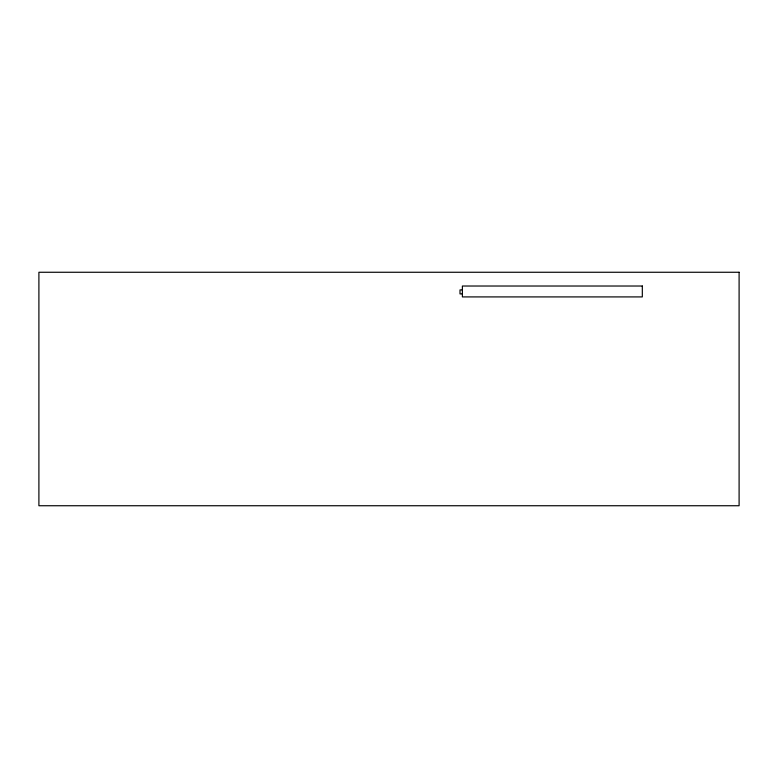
<?xml version="1.0" encoding="UTF-8"?>
<svg xmlns="http://www.w3.org/2000/svg" width="778" height="778" viewBox="0 0 778 778"><rect width="100%" height="100%" fill="white"/><g stroke="black" fill="none" stroke-linecap="round" stroke-linejoin="round"><path stroke-width="1.17" d="M462.395 289.912L460.002 289.912L460.002 293.909L462.395 293.909M739.1 272.261L38.9 272.261L38.9 505.739L739.1 505.739L739.1 272.261M642.317 286.022L462.395 286.022L462.395 296.914L642.317 296.914L642.317 286.022"/></g></svg>
